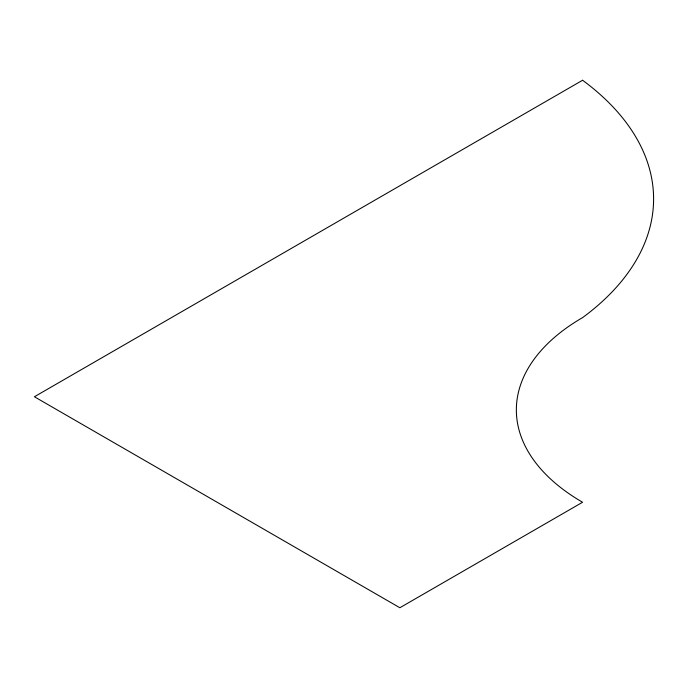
<?xml version="1.0" encoding="UTF-8"?>
<svg xmlns="http://www.w3.org/2000/svg" width="688" height="688" viewBox="0 0 688 688"><rect width="100%" height="100%" fill="white"/><g stroke="black" fill="none" stroke-linecap="round" stroke-linejoin="round"><path stroke-width="1.03" d="M582.581 80.255L34.4 396.752L399.857 607.745L582.581 502.249A226.111 130.548 0 0 1 582.581 317.624A333.035 192.279 0 0 0 582.581 80.255"/></g></svg>
